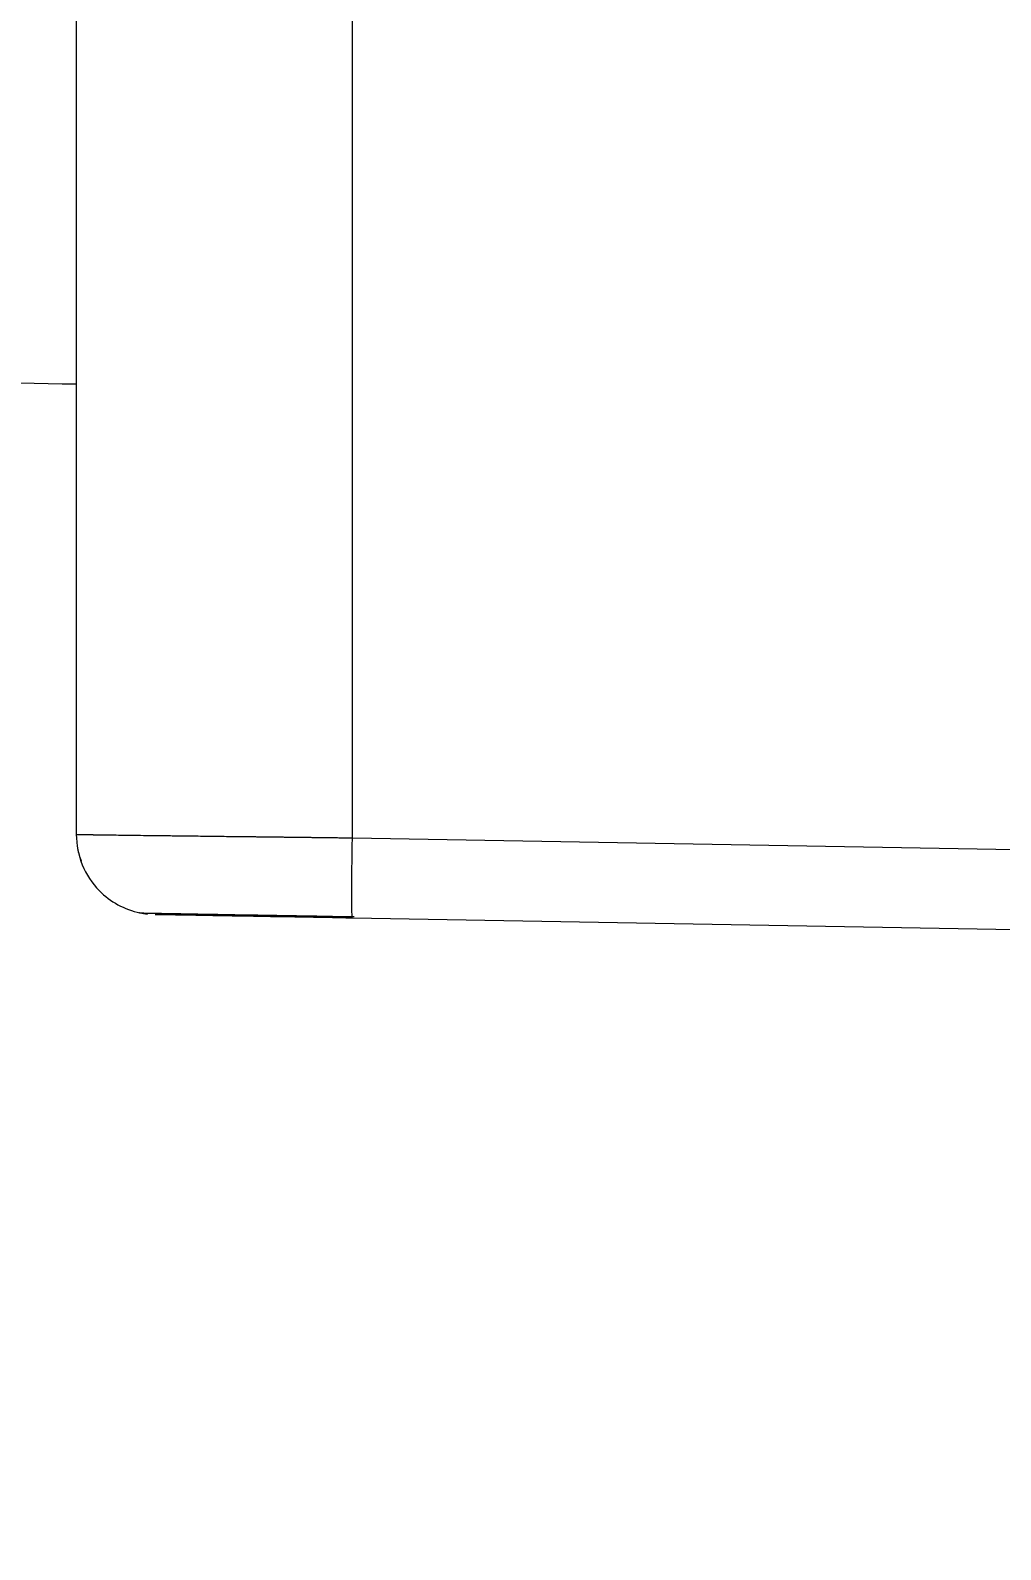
# Model space of a CAD drawing. Header units: millimetres. Extents: x 13235 to 13829, y -4257 to -3417.
# Drawn here: x 13697.81 to 13709.9, y -3964.53 to -3945.61 of the extents above; entities that cross this region are included whole.
import ezdxf

# ---------------------------------------------------------------- set-up
doc = ezdxf.new("R2010")
doc.units = ezdxf.units.MM
doc.header["$LTSCALE"] = 0.1
doc.layers.get('0').update_dxf_attribs({"lineweight": 15})
doc.layers.add('DIM', color=3, linetype='Continuous', lineweight=9)
doc.styles.add('ARIAL', font='arial.ttf')
doc.dimstyles.new('사본 ISO-25', dxfattribs={"dimtxt": 4, "dimasz": 3.5, "dimexe": 0.5, "dimexo": 0.625, "dimgap": 1.5, "dimtad": 1, "dimtih": 1, "dimtoh": 1, "dimdec": 1, "dimlfac": 4, "dimdsep": 46, "dimtxsty": 'ARIAL', "dimcen": 0, "dimclrd": 3, "dimclre": 3, "dimclrt": 3, "dimadec": 1, "dimazin": 0, "dimtfac": 1, "dimtdec": 1, "dimtmove": 0, "dimatfit": 3, "dimfxl": 1.25, "dimtfill": 1, "dimarcsym": 0})

# ---------------------------------------------------------------- blocks, each defined once
blk = doc.blocks.new('*D109')
at = {"layer": 'Defpoints', "color": 0, "transparency": 16777216}
for p in [(13687.385, -3954.93), (13734.004, -4000.12), (13734.004, -4000.12)]:
    blk.add_point(p, dxfattribs=at)
at = {"layer": 'DIM', "color": 3, "lineweight": -2, "transparency": 16777216}
for p, q in [((13687.385, -3955.555), (13687.385, -4000.62)), ((13734.004, -3999.495), (13734.004, -3999.62)), ((13690.885, -4000.12), (13702.619, -4000.12)), ((13730.504, -4000.12), (13718.77, -4000.12))]:
    blk.add_line(p, q, dxfattribs=at)
at = {"layer": 'DIM', "color": 3, "transparency": 16777216}
for points in [[(13690.885, -3999.536), (13690.885, -4000.703), (13687.385, -4000.12)], [(13730.504, -3999.536), (13730.504, -4000.703), (13734.004, -4000.12)]]:
    blk.add_solid(points, dxfattribs=at)
at = {"layer": 'DIM', "color": 3, "transparency": 16777216, "insert": (13710.694, -4000.12), "char_height": 4, "attachment_point": 5, "style": 'ARIAL', "bg_fill": 3, "box_fill_scale": 1.1, "bg_fill_color": 256, "bg_fill_true_color": 13158600, "bg_fill_transparency": 0}
blk.add_mtext('186.5', dxfattribs=at)

msp = doc.modelspace()

# ---------------------------------------------------------------- linework, layer by layer
at = {"linetype": 'Continuous', "lineweight": 18, "extrusion": (-1, -2.22045e-16, 0)}
for p, q in [((13698.385, -3929.991), (13698.385, -3955.626)), ((13698.385, -3929.991), (13698.385, -3955.626)), ((13734.007, -3957.231), (13701.823, -3956.669)), ((13734.007, -3957.231), (13701.823, -3956.669))]:
    msp.add_line(p, q, dxfattribs=at)
at = {"linetype": 'Continuous', "lineweight": 13, "extrusion": (-1, -2.22045e-16, 0)}
for q in [(13701.823, -3931.035), (13701.823, -3931.035), (13734.007, -3956.231), (13734.007, -3956.231)]:
    msp.add_line((13701.823, -3955.669), q, dxfattribs=at)
at = {"linetype": 'Continuous', "lineweight": 18}
for points, degree in [([(13698.385, -3950.02), (13697.454, -3950.004), (13696.523, -3949.988), (13695.592, -3949.972)], 3), ([(13698.4, -3955.8), (13698.412, -3955.858), (13698.428, -3955.912), (13698.447, -3955.958)], 3), ([(13699.177, -3956.604), (13699.124, -3956.603), (13699.559, -3956.611)], 2), ([(13699.177, -3956.604), (13699.124, -3956.603), (13699.559, -3956.611)], 2), ([(13699.177, -3956.604), (13699.208, -3956.61), (13699.239, -3956.616), (13699.271, -3956.619)], 3), ([(13701.823, -3956.669), (13701.602, -3956.665), (13701.178, -3956.657), (13700.576, -3956.647), (13700.065, -3956.638), (13699.672, -3956.631), (13699.424, -3956.627), (13699.369, -3956.626), (13699.367, -3956.626)], 3), ([(13701.823, -3956.669), (13701.602, -3956.665), (13701.178, -3956.657), (13700.576, -3956.647), (13700.065, -3956.638), (13699.672, -3956.631), (13699.424, -3956.627), (13699.369, -3956.626), (13699.367, -3956.626)], 3)]:
    msp.add_open_spline(points, degree=degree, dxfattribs=at)
at = {"linetype": 'Continuous', "lineweight": 13}
for points, knots in [([(13698.385, -3955.626), (13698.385, -3955.626), (13698.385, -3955.626), (13698.385, -3955.626), (13698.385, -3955.626), (13698.385, -3955.626), (13698.385, -3955.626), (13698.386, -3955.626), (13698.386, -3955.626), (13698.387, -3955.626), (13698.387, -3955.626), (13698.388, -3955.626), (13698.389, -3955.626), (13698.39, -3955.626), (13698.391, -3955.626), (13698.392, -3955.626), (13698.393, -3955.626), (13698.394, -3955.626), (13698.395, -3955.626), (13698.397, -3955.626), (13698.398, -3955.626), (13698.399, -3955.626), (13698.401, -3955.626), (13698.403, -3955.626), (13698.405, -3955.626), (13698.406, -3955.626), (13698.408, -3955.626), (13698.41, -3955.627), (13698.413, -3955.627), (13698.415, -3955.627), (13698.417, -3955.627), (13698.419, -3955.627), (13698.422, -3955.627), (13698.425, -3955.627), (13698.427, -3955.627), (13698.43, -3955.627), (13698.433, -3955.627), (13698.436, -3955.627), (13698.439, -3955.627), (13698.442, -3955.627), (13698.446, -3955.627), (13698.449, -3955.627), (13698.453, -3955.627), (13698.456, -3955.627), (13698.46, -3955.627), (13698.464, -3955.627), (13698.468, -3955.628), (13698.472, -3955.628), (13698.476, -3955.628), (13698.48, -3955.628), (13698.485, -3955.628), (13698.489, -3955.628), (13698.494, -3955.628), (13698.498, -3955.628), (13698.503, -3955.628), (13698.508, -3955.628), (13698.513, -3955.628), (13698.518, -3955.628), (13698.524, -3955.628), (13698.529, -3955.628), (13698.535, -3955.629), (13698.54, -3955.629), (13698.546, -3955.629), (13698.552, -3955.629), (13698.558, -3955.629), (13698.564, -3955.629), (13698.57, -3955.629), (13698.577, -3955.629), (13698.583, -3955.629), (13698.59, -3955.629), (13698.597, -3955.63), (13698.604, -3955.63), (13698.611, -3955.63), (13698.618, -3955.63), (13698.625, -3955.63), (13698.633, -3955.63), (13698.64, -3955.63), (13698.648, -3955.63), (13698.656, -3955.63), (13698.664, -3955.63), (13698.672, -3955.631), (13698.68, -3955.631), (13698.689, -3955.631), (13698.697, -3955.631), (13698.706, -3955.631), (13698.715, -3955.631), (13698.752, -3955.632), (13698.824, -3955.633), (13698.94, -3955.634), (13699.073, -3955.636), (13699.222, -3955.638), (13699.391, -3955.64), (13699.58, -3955.642), (13699.79, -3955.645), (13700.016, -3955.647), (13700.184, -3955.649), (13700.282, -3955.651), (13700.307, -3955.651), (13700.332, -3955.651), (13700.358, -3955.651), (13700.383, -3955.652), (13700.408, -3955.652), (13700.434, -3955.652), (13700.459, -3955.653), (13700.485, -3955.653), (13700.511, -3955.653), (13700.537, -3955.654), (13700.563, -3955.654), (13700.589, -3955.654), (13700.615, -3955.654), (13700.641, -3955.655), (13700.667, -3955.655), (13700.693, -3955.655), (13700.72, -3955.656), (13700.746, -3955.656), (13700.773, -3955.656), (13700.8, -3955.657), (13700.826, -3955.657), (13700.853, -3955.657), (13700.88, -3955.658), (13700.907, -3955.658), (13700.934, -3955.658), (13700.961, -3955.658), (13700.988, -3955.659), (13701.016, -3955.659), (13701.043, -3955.659), (13701.07, -3955.66), (13701.098, -3955.66), (13701.125, -3955.66), (13701.152, -3955.661), (13701.18, -3955.661), (13701.208, -3955.661), (13701.235, -3955.662), (13701.263, -3955.662), (13701.291, -3955.662), (13701.318, -3955.663), (13701.346, -3955.663), (13701.374, -3955.663), (13701.402, -3955.664), (13701.43, -3955.664), (13701.458, -3955.664), (13701.486, -3955.665), (13701.514, -3955.665), (13701.542, -3955.665), (13701.57, -3955.666), (13701.598, -3955.666), (13701.626, -3955.666), (13701.654, -3955.667), (13701.682, -3955.667), (13701.711, -3955.668), (13701.739, -3955.668), (13701.767, -3955.668), (13701.795, -3955.669), (13701.814, -3955.669), (13701.823, -3955.669)], [0, 0, 0, 0, 0.002863, 0.005739, 0.008626, 0.011525, 0.014436, 0.017358, 0.020293, 0.023239, 0.026198, 0.029168, 0.03215, 0.035144, 0.038149, 0.041167, 0.044197, 0.047238, 0.050291, 0.053356, 0.056433, 0.059522, 0.062622, 0.065735, 0.068859, 0.071996, 0.075144, 0.078304, 0.081475, 0.084659, 0.087855, 0.091062, 0.094281, 0.097513, 0.100756, 0.10401, 0.107277, 0.110556, 0.113846, 0.117149, 0.120463, 0.123789, 0.127127, 0.130476, 0.133838, 0.137212, 0.140597, 0.143994, 0.147403, 0.150824, 0.154257, 0.157702, 0.161158, 0.164627, 0.168107, 0.171599, 0.175103, 0.178619, 0.182147, 0.185686, 0.189238, 0.192801, 0.196376, 0.199963, 0.203562, 0.207173, 0.210795, 0.21443, 0.218076, 0.221734, 0.225404, 0.229086, 0.23278, 0.236486, 0.240203, 0.243933, 0.247674, 0.251427, 0.255192, 0.258969, 0.262758, 0.266558, 0.270371, 0.274195, 0.278031, 0.281879, 0.285739, 0.326379, 0.368126, 0.41098, 0.454939, 0.500005, 0.548788, 0.598378, 0.648772, 0.699973, 0.705127, 0.710281, 0.715436, 0.720591, 0.725747, 0.730904, 0.736062, 0.74122, 0.746379, 0.751538, 0.756699, 0.76186, 0.767021, 0.772183, 0.777346, 0.78251, 0.787675, 0.79284, 0.798005, 0.803172, 0.808339, 0.813507, 0.818675, 0.823844, 0.829014, 0.834184, 0.839356, 0.844527, 0.8497, 0.854873, 0.860047, 0.865222, 0.870397, 0.875573, 0.880749, 0.885927, 0.891105, 0.896283, 0.901463, 0.906643, 0.911824, 0.917005, 0.922187, 0.92737, 0.932553, 0.937737, 0.942922, 0.948108, 0.953294, 0.958481, 0.963668, 0.968856, 0.974045, 0.979235, 0.984425, 0.989616, 0.994808, 1, 1, 1, 1]), ([(13698.398, -3955.626), (13698.399, -3955.626), (13698.4, -3955.626), (13698.401, -3955.626), (13698.403, -3955.626), (13698.405, -3955.626), (13698.406, -3955.626), (13698.408, -3955.626), (13698.41, -3955.627), (13698.413, -3955.627), (13698.415, -3955.627), (13698.417, -3955.627), (13698.419, -3955.627), (13698.422, -3955.627), (13698.425, -3955.627), (13698.427, -3955.627), (13698.43, -3955.627), (13698.433, -3955.627), (13698.436, -3955.627), (13698.439, -3955.627), (13698.442, -3955.627), (13698.446, -3955.627), (13698.449, -3955.627), (13698.453, -3955.627), (13698.456, -3955.627), (13698.46, -3955.627), (13698.464, -3955.627), (13698.468, -3955.628), (13698.472, -3955.628), (13698.476, -3955.628), (13698.48, -3955.628), (13698.485, -3955.628), (13698.489, -3955.628), (13698.494, -3955.628), (13698.498, -3955.628), (13698.503, -3955.628), (13698.508, -3955.628), (13698.513, -3955.628), (13698.518, -3955.628), (13698.524, -3955.628), (13698.529, -3955.628), (13698.535, -3955.629), (13698.54, -3955.629), (13698.546, -3955.629), (13698.552, -3955.629), (13698.558, -3955.629), (13698.564, -3955.629), (13698.57, -3955.629), (13698.577, -3955.629), (13698.583, -3955.629), (13698.59, -3955.629), (13698.597, -3955.63), (13698.604, -3955.63), (13698.611, -3955.63), (13698.618, -3955.63), (13698.625, -3955.63), (13698.633, -3955.63), (13698.64, -3955.63), (13698.648, -3955.63), (13698.656, -3955.63), (13698.664, -3955.63), (13698.672, -3955.631), (13698.68, -3955.631), (13698.689, -3955.631), (13698.697, -3955.631), (13698.706, -3955.631), (13698.715, -3955.631), (13698.752, -3955.632), (13698.824, -3955.633), (13698.94, -3955.634), (13699.073, -3955.636), (13699.222, -3955.638), (13699.391, -3955.64), (13699.58, -3955.642), (13699.79, -3955.645), (13700.016, -3955.647), (13700.184, -3955.649), (13700.282, -3955.651), (13700.307, -3955.651), (13700.332, -3955.651), (13700.358, -3955.651), (13700.383, -3955.652), (13700.408, -3955.652), (13700.434, -3955.652), (13700.459, -3955.653), (13700.485, -3955.653), (13700.511, -3955.653), (13700.537, -3955.654), (13700.563, -3955.654), (13700.589, -3955.654), (13700.615, -3955.654), (13700.641, -3955.655), (13700.667, -3955.655), (13700.693, -3955.655), (13700.72, -3955.656), (13700.746, -3955.656), (13700.773, -3955.656), (13700.8, -3955.657), (13700.826, -3955.657), (13700.853, -3955.657), (13700.88, -3955.658), (13700.907, -3955.658), (13700.934, -3955.658), (13700.961, -3955.658), (13700.988, -3955.659), (13701.016, -3955.659), (13701.043, -3955.659), (13701.07, -3955.66), (13701.098, -3955.66), (13701.125, -3955.66), (13701.152, -3955.661), (13701.18, -3955.661), (13701.208, -3955.661), (13701.235, -3955.662), (13701.263, -3955.662), (13701.291, -3955.662), (13701.318, -3955.663), (13701.346, -3955.663), (13701.374, -3955.663), (13701.402, -3955.664), (13701.43, -3955.664), (13701.458, -3955.664), (13701.486, -3955.665), (13701.514, -3955.665), (13701.542, -3955.665), (13701.57, -3955.666), (13701.598, -3955.666), (13701.626, -3955.666), (13701.654, -3955.667), (13701.682, -3955.667), (13701.711, -3955.668), (13701.739, -3955.668), (13701.767, -3955.668), (13701.795, -3955.669), (13701.814, -3955.669), (13701.823, -3955.669)], [0, 0, 0, 0, 0.00241, 0.005699, 0.009, 0.012314, 0.015641, 0.01898, 0.022332, 0.025696, 0.029074, 0.032463, 0.035865, 0.03928, 0.042707, 0.046147, 0.0496, 0.053065, 0.056543, 0.060033, 0.063536, 0.067051, 0.070579, 0.07412, 0.077673, 0.081239, 0.084817, 0.088408, 0.092012, 0.095628, 0.099256, 0.102898, 0.106552, 0.110218, 0.113897, 0.117589, 0.121293, 0.12501, 0.128739, 0.132481, 0.136235, 0.140003, 0.143782, 0.147575, 0.151379, 0.155197, 0.159027, 0.162869, 0.166725, 0.170592, 0.174473, 0.178366, 0.182271, 0.186189, 0.19012, 0.194063, 0.198019, 0.201988, 0.205969, 0.209962, 0.213969, 0.217987, 0.222019, 0.226063, 0.230119, 0.234188, 0.23827, 0.242364, 0.285473, 0.329755, 0.37521, 0.421839, 0.469642, 0.521388, 0.573988, 0.627444, 0.681753, 0.68722, 0.692687, 0.698155, 0.703623, 0.709093, 0.714563, 0.720033, 0.725505, 0.730977, 0.73645, 0.741924, 0.747398, 0.752873, 0.758349, 0.763825, 0.769303, 0.774781, 0.780259, 0.785739, 0.791219, 0.7967, 0.802181, 0.807664, 0.813147, 0.81863, 0.824115, 0.8296, 0.835086, 0.840573, 0.84606, 0.851548, 0.857037, 0.862527, 0.868017, 0.873508, 0.878999, 0.884492, 0.889985, 0.895479, 0.900974, 0.906469, 0.911965, 0.917462, 0.922959, 0.928457, 0.933956, 0.939456, 0.944956, 0.950457, 0.955959, 0.961462, 0.966965, 0.972469, 0.977974, 0.983479, 0.988985, 0.994492, 1, 1, 1, 1]), ([(13701.823, -3956.669), (13701.819, -3956.669), (13701.814, -3956.452), (13701.819, -3955.931), (13701.823, -3955.669)], [0, 0, 0, 0, 0.500035, 1, 1, 1, 1]), ([(13701.823, -3956.669), (13701.819, -3956.669), (13701.814, -3956.452), (13701.819, -3955.931), (13701.823, -3955.669)], [0, 0, 0, 0, 0.500035, 1, 1, 1, 1])]:
    msp.add_open_spline(points, degree=3, knots=knots, dxfattribs=at)
at = {"linetype": 'Continuous', "lineweight": 18}
for points, knots in [([(13698.385, -3955.626), (13698.385, -3955.885), (13698.57, -3956.337), (13698.986, -3956.562), (13699.177, -3956.604)], [0, 0, 0, 0, 0.570373, 1, 1, 1, 1]), ([(13699.559, -3956.611), (13699.665, -3956.613), (13699.981, -3956.618), (13700.81, -3956.633), (13701.479, -3956.644), (13701.846, -3956.65)], [0, 0, 0, 0, 0.256724, 0.628354, 1, 1, 1, 1]), ([(13699.559, -3956.611), (13699.665, -3956.613), (13699.981, -3956.618), (13700.81, -3956.633), (13701.479, -3956.644), (13701.846, -3956.65)], [0, 0, 0, 0, 0.256724, 0.628354, 1, 1, 1, 1])]:
    msp.add_open_spline(points, degree=3, knots=knots, dxfattribs=at)

# ---------------------------------------------------------------- next in the draw order: dimensions: what is measured, and where the dimension line sits
at = {"layer": 'DIM'}
dim = msp.add_linear_dim(base=(13734.004, -4000.12), p1=(13687.385, -3954.93), p2=(13734.004, -4000.12), dimstyle='사본 ISO-25', override={"dimtad": 0}, dxfattribs=at)
dim.commit()
dim.dimension.update_dxf_attribs({"geometry": '*D109', "text_midpoint": (13710.694, -4000.12)})

doc.saveas('drawing.dxf')
